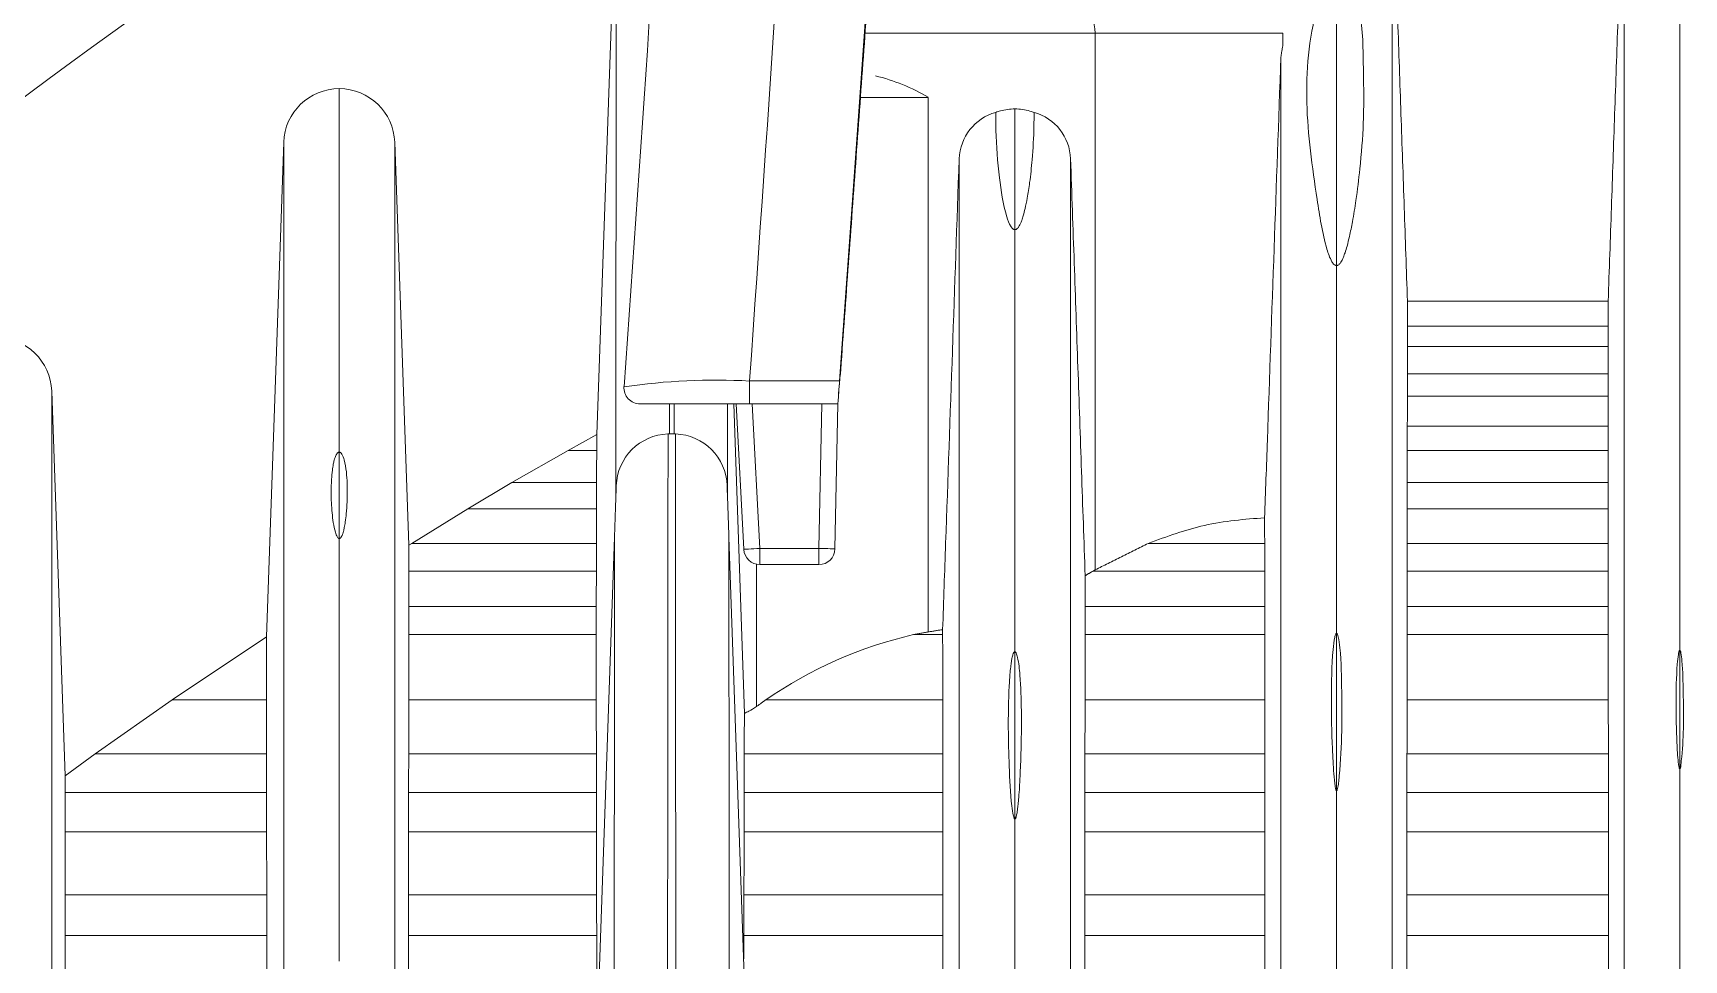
# Model space of a CAD drawing. Extents: x 9.3 to 87, y 1.1 to 68.8.
# Drawn here: x 36.271 to 37.81, y 61.831 to 62.696 of the extents above; entities that cross this region are included whole.
import ezdxf

# ---------------------------------------------------------------- set-up
doc = ezdxf.new("R2010")
doc.units = 0
doc.header["$MEASUREMENT"] = 0
doc.linetypes.add('SLD-Solid', pattern=[0])
doc.layers.add('OBJECT', color=7, linetype='CONTINUOUS')

msp = doc.modelspace()

# ---------------------------------------------------------------- linework, layer by layer
at = {"layer": 'OBJECT', "linetype": 'SLD-Solid', "lineweight": 15}
for p, q in [((36.8149, 62.843), (36.7966, 62.3216)), ((37.4865, 62.7433), (37.4865, 62.4793)), ((37.2613, 62.6962), (37.0461, 62.6962)), ((37.2613, 62.1952), (37.2613, 62.6962)), ((37.4365, 62.6962), (37.2613, 62.6962)), ((37.4365, 62.6855), (37.4365, 62.6962)), ((37.1058, 62.6362), (37.0418, 62.6362)), ((37.1058, 62.1374), (37.1058, 62.6362)), ((37.1865, 62.6255), (37.1865, 62.5128)), ((36.5048, 62.5943), (36.4887, 62.1327)), ((36.6214, 62.2183), (36.6083, 62.5943)), ((37.7398, 62.4461), (37.5526, 62.4461)), ((37.5526, 62.4459), (37.7398, 62.4459)), ((37.5526, 62.4227), (37.7397, 62.4227)), ((37.5526, 62.4036), (37.7397, 62.4036)), ((36.9391, 62.3716), (36.9391, 62.3502)), ((36.9391, 62.3716), (37.0231, 62.3716)), ((37.5526, 62.3781), (37.7397, 62.3781)), ((36.301, 62.0031), (36.2885, 62.3621)), ((37.5526, 62.3573), (37.7397, 62.3573)), ((36.8644, 62.3502), (36.8644, 62.3222)), ((36.9186, 62.3502), (36.9187, 62.2611)), ((36.9244, 62.3502), (36.9343, 62.0614)), ((36.9338, 62.2145), (36.9267, 62.3502)), ((37.0215, 62.3502), (36.9391, 62.3502)), ((36.9417, 62.3502), (36.9488, 62.2152)), ((37.0038, 62.2152), (37.0065, 62.3502)), ((37.0215, 62.3502), (37.0188, 62.2149)), ((36.7966, 62.3216), (36.7699, 62.3068)), ((36.8683, 62.3222), (36.8648, 62.3222)), ((37.5525, 62.3295), (37.7397, 62.3295)), ((36.5565, 62.2245), (36.5565, 62.3051)), ((36.7699, 62.3068), (36.7175, 62.2767)), ((36.7699, 62.3068), (36.7966, 62.3068)), ((37.5525, 62.3068), (37.7397, 62.3068)), ((36.7175, 62.2767), (36.6764, 62.2522)), ((36.7175, 62.2767), (36.7965, 62.2767)), ((37.5524, 62.2767), (37.7397, 62.2767)), ((36.6764, 62.2522), (36.6241, 62.22)), ((36.6764, 62.2522), (36.7964, 62.2522)), ((37.5524, 62.2522), (37.7397, 62.2522)), ((36.6241, 62.22), (36.6214, 62.2183)), ((36.6241, 62.22), (36.7963, 62.22)), ((36.7825, 61.3486), (36.8132, 62.2257)), ((36.9199, 62.2257), (36.9474, 61.4372)), ((36.9488, 62.2152), (36.9488, 62.2002)), ((36.9488, 62.2152), (37.0038, 62.2152)), ((37.0038, 62.2002), (37.0038, 62.2152)), ((37.3107, 62.22), (37.4195, 62.22)), ((37.5524, 62.22), (37.7397, 62.22)), ((36.9455, 62.2006), (36.9455, 62.0677)), ((37.0038, 62.2002), (36.9488, 62.2002)), ((36.6215, 62.1942), (36.7963, 62.1942)), ((37.2595, 62.1942), (37.4195, 62.1942)), ((37.5524, 62.1942), (37.7398, 62.1942)), ((36.6215, 62.1612), (36.7962, 62.1612)), ((37.2521, 62.1612), (37.4195, 62.1612)), ((37.5524, 62.1612), (37.7398, 62.1612)), ((36.6215, 62.1349), (36.7962, 62.1349)), ((37.092, 62.1349), (37.1192, 62.1349)), ((37.2521, 62.1349), (37.4195, 62.1349)), ((37.4865, 62.1362), (37.4865, 61.9892)), ((37.5524, 62.1349), (37.7398, 62.1349)), ((36.4887, 62.1327), (36.4007, 62.074)), ((37.8065, 62.1202), (37.8065, 62.0095)), ((37.1865, 62.119), (37.1865, 61.9627)), ((36.4007, 62.074), (36.3288, 62.0237)), ((36.4007, 62.074), (36.4887, 62.074)), ((36.6214, 62.074), (36.7962, 62.074)), ((36.9542, 62.074), (37.1193, 62.074)), ((37.252, 62.074), (37.4196, 62.074)), ((37.5523, 62.074), (37.7399, 62.074)), ((36.3288, 62.0237), (36.301, 62.0031)), ((36.3288, 62.0237), (36.4887, 62.0237)), ((36.6213, 62.0237), (36.7963, 62.0237)), ((36.9342, 62.0237), (37.1194, 62.0237)), ((37.2519, 62.0237), (37.4197, 62.0237)), ((37.5522, 62.0237), (37.74, 62.0237)), ((36.301, 61.9876), (36.4888, 61.9876)), ((36.6212, 61.9876), (36.7963, 61.9876)), ((36.9342, 61.9876), (37.1194, 61.9876)), ((37.2519, 61.9876), (37.4197, 61.9876)), ((37.5522, 61.9876), (37.74, 61.9876)), ((36.301, 61.9508), (36.4888, 61.9508)), ((36.6211, 61.9508), (36.7964, 61.9508)), ((36.9341, 61.9508), (37.1194, 61.9508)), ((37.2519, 61.9508), (37.4197, 61.9508)), ((37.5522, 61.9508), (37.74, 61.9508)), ((36.3011, 61.8922), (36.4889, 61.8922)), ((36.621, 61.8922), (36.7965, 61.8922)), ((36.9339, 61.8922), (37.1194, 61.8922)), ((37.2519, 61.8922), (37.4197, 61.8922)), ((37.5521, 61.8922), (37.7401, 61.8922)), ((36.301, 61.8542), (36.489, 61.8542)), ((36.621, 61.8542), (36.7966, 61.8542)), ((36.9337, 61.8542), (37.1194, 61.8542)), ((37.2519, 61.8542), (37.4197, 61.8542)), ((37.5521, 61.8542), (37.7401, 61.8542))]:
    msp.add_line(p, q, dxfattribs=at)
at = {"layer": 'OBJECT', "linetype": 'SLD-Solid', "lineweight": 15, "flags": 128}
for points in [[(37.0231, 62.3716), (37.0372, 62.5708), (37.0512, 62.7679)], [(37.2529, 62.7162), (37.2546, 62.7159), (37.2561, 62.7147), (37.2576, 62.7129), (37.2588, 62.7104), (37.2599, 62.7074), (37.2606, 62.7039), (37.2611, 62.7001), (37.2613, 62.6962)], [(37.0231, 62.3716), (37.0229, 62.369), (37.0227, 62.3663), (37.0225, 62.3636), (37.0223, 62.3609), (37.0221, 62.3584), (37.022, 62.3561), (37.0218, 62.3541), (37.0217, 62.3524), (37.0216, 62.3512), (37.0216, 62.3505), (37.0215, 62.3502)], [(37.0215, 62.3502), (37.0215, 62.3502)], [(37.0215, 62.3502), (37.0215, 62.3502)], [(36.9488, 62.2152), (36.9459, 62.2151), (36.9431, 62.2149), (36.9405, 62.2148), (36.9382, 62.2147), (36.9364, 62.2146), (36.935, 62.2145), (36.9341, 62.2145), (36.9338, 62.2145)], [(37.0188, 62.2149), (37.0185, 62.2149), (37.0177, 62.215), (37.0163, 62.215), (37.0144, 62.215), (37.0122, 62.2151), (37.0096, 62.2151), (37.0068, 62.2152), (37.0038, 62.2152)]]:
    msp.add_lwpolyline(points, dxfattribs=at)
at = {"layer": 'OBJECT', "linetype": 'SLD-Solid', "lineweight": 15}
for centre, radius, start, end in [((-39.4456, 67.7874), 76.5765, 355.944427, 357.092029), ((-37.7219, 67.6751), 74.7329, 355.926283, 357.0284), ((39.6305, 58.505), 5.5875, 120.603, 147.3556), ((39.6368, 58.4958), 5.5635, 120.6978, 139.1567), ((39.6372, 58.5005), 5.4639, 121.3248, 139.2718), ((39.8586, 57.8332), 6, 120.68606, 135.67494), ((36.5565, 62.5925), 0.0518, 90, 178), ((36.5565, 62.5925), 0.0518, 2, 90), ((37.013, 62.478), 0.1835, 59.6068, 76.3061), ((37.1816, 62.577), 0.047, 105.9322, 177.7118), ((37.1919, 62.5773), 0.0466, 1.9641, 74.3918), ((36.2365, 62.3602), 0.052, 2, 89.9931), ((36.837, 62.3652), 0.015, 175.4402, 270.0026), ((36.9072, 61.8042), 0.5682, 86.7744, 98.6069), ((36.8648, 62.2722), 0.05, 92.0178, 178.0004), ((36.8683, 62.2722), 0.05, 2.0002, 87.9817), ((36.9488, 62.2152), 0.015, 183, 270), ((37.0038, 62.2152), 0.015, 270, 358.8542), ((37.183, 61.7427), 0.4026, 103.062, 124.6224)]:
    msp.add_arc(centre, radius, start, end, dxfattribs=at)
for points, knots in [([(37.8065, 62.1202), (37.8065, 62.1871), (37.8065, 62.3251), (37.8065, 62.5174), (37.8065, 62.6859), (37.8065, 62.8301), (37.8065, 62.9331), (37.8065, 62.9798), (37.8065, 63.0002)], [0, 0, 0, 0, 0.174448, 0.360152, 0.555224, 0.71356, 0.874716, 1, 1, 1, 1]), ([(37.5385, 62.9881), (37.5385, 62.9734), (37.5385, 62.9445), (37.5385, 62.8602), (37.5385, 62.7487), (37.5385, 62.6186), (37.5384, 62.4922), (37.5384, 62.343), (37.5384, 62.1642), (37.5384, 61.9626), (37.5384, 61.7147), (37.5383, 61.4055), (37.5383, 61.054), (37.5383, 60.8153), (37.5383, 60.7082)], [0, 0, 0, 0, 0.081177, 0.159217, 0.232708, 0.300406, 0.362349, 0.419558, 0.50233, 0.578909, 0.650985, 0.773644, 0.898475, 1, 1, 1, 1]), ([(37.7548, 60.7082), (37.7548, 60.7844), (37.7548, 60.9644), (37.7548, 61.2344), (37.7547, 61.5186), (37.7547, 61.7947), (37.7547, 62.0333), (37.7547, 62.2445), (37.7547, 62.4231), (37.7547, 62.5924), (37.7546, 62.7525), (37.7546, 62.8866), (37.7546, 62.9465), (37.7546, 62.9767)], [0, 0, 0, 0, 0.077932, 0.184108, 0.285308, 0.387055, 0.49457, 0.569928, 0.649851, 0.733699, 0.820681, 0.90968, 1, 1, 1, 1]), ([(36.8144, 62.2611), (36.8144, 62.2611), (36.8144, 62.3052), (36.8145, 62.3937), (36.8146, 62.5087), (36.8147, 62.6096), (36.8148, 62.6926), (36.8148, 62.7588), (36.8148, 62.7877), (36.8148, 62.8021)], [0, 0, 0, 0, 0.000002, 0.165142, 0.330281, 0.50022, 0.670158, 0.834509, 1, 1, 1, 1]), ([(37.4865, 62.4793), (37.4864, 62.4793), (37.486, 62.4793), (37.4852, 62.4796), (37.4836, 62.4806), (37.4803, 62.4857), (37.4737, 62.5062), (37.4658, 62.5569), (37.4555, 62.6309), (37.4608, 62.694), (37.4717, 62.7321), (37.4768, 62.7393), (37.4793, 62.7428)], [0, 0, 0, 0, 0.00103, 0.002385, 0.004901, 0.015772, 0.058682, 0.229605, 0.573108, 0.915302, 0.958486, 1, 1, 1, 1]), ([(37.4938, 62.7428), (37.4963, 62.739), (37.5108, 62.7171), (37.5111, 62.6724), (37.5127, 62.6195), (37.5089, 62.5742), (37.5052, 62.5433), (37.5018, 62.5223), (37.499, 62.508), (37.4966, 62.4984), (37.4947, 62.4919), (37.4931, 62.4876), (37.4918, 62.4846), (37.4908, 62.4827), (37.4899, 62.4814), (37.489, 62.4804), (37.4882, 62.4798), (37.4874, 62.4794), (37.4869, 62.4793), (37.4866, 62.4793), (37.4865, 62.4793)], [0, 0, 0, 0, 0.044816, 0.254535, 0.498972, 0.663324, 0.773689, 0.847758, 0.897458, 0.930817, 0.95323, 0.968317, 0.978504, 0.985415, 0.990138, 0.993404, 0.996855, 0.998238, 0.999386, 1, 1, 1, 1]), ([(37.4346, 62.6739), (37.4304, 62.5547), (37.4253, 62.4113), (37.4203, 62.268), (37.4194, 62.2439)], [0, 0, 0, 0, 0.831752, 1, 1, 1, 1]), ([(37.4348, 60.7082), (37.4348, 60.7854), (37.4348, 60.9672), (37.4347, 61.2402), (37.4347, 61.528), (37.4347, 61.7713), (37.4347, 61.977), (37.4347, 62.1528), (37.4347, 62.3334), (37.4346, 62.5103), (37.4346, 62.6174), (37.4346, 62.6739)], [0, 0, 0, 0, 0.099873, 0.2355, 0.365637, 0.497369, 0.584163, 0.675797, 0.773785, 0.880649, 1, 1, 1, 1]), ([(36.5565, 62.6442), (36.5565, 62.6417), (36.5565, 62.6366), (36.5565, 62.5966), (36.5565, 62.5315), (36.5565, 62.4353), (36.5565, 62.3479), (36.5565, 62.3051)], [0, 0, 0, 0, 0.194795, 0.387326, 0.576325, 0.792703, 1, 1, 1, 1]), ([(37.1865, 62.6255), (37.182, 62.6252), (37.1759, 62.6247), (37.1701, 62.6227), (37.1687, 62.6222)], [0, 0, 0, 0, 0.744049, 1, 1, 1, 1]), ([(37.1865, 62.5128), (37.1864, 62.5128), (37.186, 62.5128), (37.1854, 62.513), (37.1841, 62.5138), (37.1813, 62.5178), (37.1759, 62.5338), (37.1714, 62.5642), (37.1688, 62.5964), (37.1687, 62.6166), (37.1687, 62.6222)], [0, 0, 0, 0, 0.001988, 0.004587, 0.009413, 0.030207, 0.1123, 0.439285, 0.844474, 1, 1, 1, 1]), ([(37.2044, 62.6222), (37.2032, 62.6226), (37.1974, 62.6247), (37.1913, 62.6251), (37.1865, 62.6255)], [0, 0, 0, 0, 0.218961, 1, 1, 1, 1]), ([(37.2044, 62.6222), (37.2044, 62.6179), (37.2044, 62.6032), (37.2031, 62.5814), (37.2008, 62.559), (37.1984, 62.5437), (37.1963, 62.5334), (37.1946, 62.5265), (37.1931, 62.5218), (37.1919, 62.5187), (37.1908, 62.5166), (37.19, 62.5152), (37.1892, 62.5142), (37.1885, 62.5135), (37.1878, 62.5131), (37.1872, 62.5128), (37.1868, 62.5128), (37.1866, 62.5128), (37.1865, 62.5128)], [0, 0, 0, 0, 0.119374, 0.407908, 0.601675, 0.731755, 0.819094, 0.877774, 0.917249, 0.943861, 0.961862, 0.974102, 0.982491, 0.990088, 0.994489, 0.997202, 0.999207, 1, 1, 1, 1]), ([(36.5048, 60.7082), (36.5048, 60.7718), (36.5048, 60.9268), (36.5048, 61.1566), (36.5048, 61.3925), (36.5048, 61.606), (36.5048, 61.8065), (36.5048, 61.9891), (36.5048, 62.1479), (36.5048, 62.2873), (36.5048, 62.4203), (36.5048, 62.5179), (36.5048, 62.5819), (36.5048, 62.5901), (36.5048, 62.5943)], [0, 0, 0, 0, 0.066356, 0.161917, 0.250698, 0.333003, 0.414637, 0.501472, 0.574865, 0.652844, 0.735333, 0.821362, 0.909911, 1, 1, 1, 1]), ([(36.6083, 62.5943), (36.6083, 62.5905), (36.6083, 62.583), (36.6083, 62.5244), (36.6083, 62.4354), (36.6083, 62.3117), (36.6083, 62.1799), (36.6083, 62.0412), (36.6083, 61.8964), (36.6083, 61.7353), (36.6083, 61.5588), (36.6083, 61.3542), (36.6083, 61.1286), (36.6083, 60.9114), (36.6083, 60.7665), (36.6083, 60.7082)], [0, 0, 0, 0, 0.08602, 0.170676, 0.253119, 0.332476, 0.407805, 0.478951, 0.545935, 0.608976, 0.68551, 0.763919, 0.848697, 0.939215, 1, 1, 1, 1]), ([(37.1346, 62.5789), (37.1304, 62.4593), (37.1253, 62.3129), (37.1201, 62.1665), (37.1192, 62.1396)], [0, 0, 0, 0, 0.816742, 1, 1, 1, 1]), ([(37.1348, 60.7082), (37.1348, 60.7776), (37.1348, 60.9454), (37.1347, 61.2013), (37.1347, 61.4764), (37.1347, 61.7266), (37.1347, 61.9557), (37.1347, 62.1714), (37.1346, 62.3903), (37.1346, 62.5141), (37.1346, 62.5789)], [0, 0, 0, 0, 0.094349, 0.228152, 0.359405, 0.493317, 0.604407, 0.724289, 0.855845, 1, 1, 1, 1]), ([(37.2385, 62.5789), (37.2384, 62.5238), (37.2384, 62.4178), (37.2384, 62.2361), (37.2384, 62.0502), (37.2384, 61.8706), (37.2384, 61.6917), (37.2384, 61.4334), (37.2383, 61.1105), (37.2383, 60.8335), (37.2383, 60.7082)], [0, 0, 0, 0, 0.123187, 0.237244, 0.342546, 0.440387, 0.532893, 0.622018, 0.829104, 1, 1, 1, 1]), ([(37.1865, 62.5128), (37.1865, 62.4777), (37.1865, 62.4091), (37.1865, 62.2791), (37.1865, 62.1788), (37.1865, 62.119)], [0, 0, 0, 0, 0.297548, 0.581289, 1, 1, 1, 1]), ([(37.4865, 62.4793), (37.4865, 62.417), (37.4865, 62.3093), (37.4865, 62.1875), (37.4865, 62.1362)], [0, 0, 0, 0, 0.578266, 1, 1, 1, 1]), ([(36.2883, 60.8978), (36.2884, 60.9983), (36.2884, 61.1959), (36.2884, 61.4603), (36.2884, 61.688), (36.2884, 61.8787), (36.2884, 62.0368), (36.2885, 62.1742), (36.2885, 62.281), (36.2885, 62.3487), (36.2885, 62.3576), (36.2885, 62.3621)], [0, 0, 0, 0, 0.130922, 0.257354, 0.375016, 0.481399, 0.581339, 0.679843, 0.783111, 0.890386, 1, 1, 1, 1]), ([(36.9391, 62.3502), (36.9284, 62.3502), (36.907, 62.3502), (36.8825, 62.3502), (36.8688, 62.3502), (36.852, 62.3502), (36.8396, 62.3502), (36.8379, 62.3502), (36.8371, 62.3502)], [0, 0, 0, 0, 0.187396, 0.374662, 0.457855, 0.566016, 0.772373, 1, 1, 1, 1]), ([(36.8687, 62.3222), (36.8687, 62.3222), (36.8687, 62.3324), (36.8687, 62.3413), (36.8687, 62.3502)], [0, 0, 0, 0, 0.000068, 1, 1, 1, 1]), ([(36.8631, 62.3222), (36.8631, 62.293), (36.863, 62.147), (36.8628, 61.8731), (36.8624, 61.6297), (36.8624, 61.499), (36.8624, 61.499)], [0, 0, 0, 0, 0.10881, 0.544285, 0.999997, 1, 1, 1, 1]), ([(36.8707, 61.499), (36.8707, 61.499), (36.8707, 61.5614), (36.8704, 61.7288), (36.8702, 62.0063), (36.8701, 62.2169), (36.87, 62.3222)], [0, 0, 0, 0, 0.000003, 0.217703, 0.608618, 1, 1, 1, 1]), ([(36.5565, 62.2245), (36.5565, 62.2245), (36.5563, 62.2245), (36.556, 62.2246), (36.5553, 62.225), (36.554, 62.227), (36.5514, 62.2348), (36.5496, 62.2488), (36.5488, 62.2652), (36.5492, 62.2785), (36.5499, 62.2873), (36.5508, 62.2933), (36.5517, 62.2973), (36.5525, 62.2999), (36.5533, 62.3017), (36.5539, 62.303), (36.5544, 62.3038), (36.5549, 62.3044), (36.5554, 62.3047), (36.5558, 62.305), (36.5562, 62.3051), (36.5564, 62.3051), (36.5565, 62.3051)], [0, 0, 0, 0, 0.001357, 0.003124, 0.006404, 0.020435, 0.075841, 0.296521, 0.526307, 0.680606, 0.7843, 0.854058, 0.901048, 0.932763, 0.954226, 0.968807, 0.978773, 0.985649, 0.992506, 0.995404, 0.998332, 1, 1, 1, 1]), ([(36.5565, 62.3051), (36.5567, 62.3051), (36.5569, 62.3051), (36.5573, 62.305), (36.5582, 62.3044), (36.5599, 62.3021), (36.5629, 62.2925), (36.5641, 62.2776), (36.5641, 62.2608), (36.5633, 62.2488), (36.5623, 62.2408), (36.5614, 62.2353), (36.5606, 62.2317), (36.5599, 62.2293), (36.5592, 62.2276), (36.5587, 62.2265), (36.5583, 62.2258), (36.5579, 62.2253), (36.5576, 62.2249), (36.5572, 62.2247), (36.5569, 62.2246), (36.5567, 62.2245), (36.5566, 62.2245), (36.5565, 62.2245)], [0, 0, 0, 0, 0.002022, 0.004558, 0.009359, 0.026708, 0.095535, 0.369717, 0.576053, 0.71465, 0.807731, 0.870257, 0.912291, 0.940584, 0.959668, 0.97258, 0.98136, 0.987374, 0.991543, 0.995972, 0.997746, 0.999221, 1, 1, 1, 1]), ([(36.8132, 62.2257), (36.8135, 62.2341), (36.814, 62.2506), (36.8146, 62.2663), (36.8149, 62.274)], [0, 0, 0, 0, 0.507998, 1, 1, 1, 1]), ([(37.3107, 62.22), (37.3283, 62.2264), (37.3648, 62.2397), (37.4008, 62.2425), (37.4194, 62.2439)], [0, 0, 0, 0, 0.481268, 1, 1, 1, 1]), ([(36.5565, 62.2245), (36.5565, 62.155), (36.5565, 62.0353), (36.5565, 61.8909), (36.5565, 61.8303)], [0, 0, 0, 0, 0.580628, 1, 1, 1, 1]), ([(36.8126, 61.3854), (36.8126, 61.3854), (36.8126, 61.4163), (36.8127, 61.5677), (36.8129, 61.8528), (36.8132, 62.0963), (36.8132, 62.2257), (36.8132, 62.2257)], [0, 0, 0, 0, 0.000003, 0.107059, 0.535369, 0.999998, 1, 1, 1, 1]), ([(36.9199, 62.2257), (36.9199, 62.2257), (36.9199, 62.0866), (36.9202, 61.882), (36.9204, 61.5989), (36.9205, 61.4577), (36.9205, 61.3854), (36.9205, 61.3854)], [0, 0, 0, 0, 0.000002, 0.499459, 0.749669, 0.999997, 1, 1, 1, 1]), ([(37.4865, 61.9892), (37.4865, 61.9892), (37.4865, 61.9892), (37.4865, 61.9892), (37.4864, 61.9892), (37.4863, 61.9893), (37.4862, 61.9895), (37.486, 61.9899), (37.4856, 61.9912), (37.4847, 61.9963), (37.4836, 62.009), (37.4821, 62.0363), (37.4815, 62.0751), (37.4821, 62.1096), (37.4841, 62.1297), (37.4853, 62.1347), (37.486, 62.1359), (37.4863, 62.1361), (37.4864, 62.1362), (37.4865, 62.1362), (37.4865, 62.1362)], [0, 0, 0, 0, 0.000012, 0.000139, 0.000413, 0.0008, 0.002038, 0.004501, 0.009419, 0.029084, 0.107719, 0.26497, 0.579487, 0.894186, 0.972942, 0.992717, 0.997725, 0.998892, 0.999519, 1, 1, 1, 1]), ([(37.4865, 62.1362), (37.4866, 62.1362), (37.4867, 62.1362), (37.4868, 62.1361), (37.4871, 62.1359), (37.4877, 62.1348), (37.4888, 62.1304), (37.4909, 62.1124), (37.4916, 62.0677), (37.4917, 62.0242), (37.488, 61.9935), (37.4874, 61.9907), (37.487, 61.9896), (37.4868, 61.9893), (37.4867, 61.9892), (37.4866, 61.9892), (37.4866, 61.9892), (37.4865, 61.9892), (37.4865, 61.9892)], [0, 0, 0, 0, 0.000513, 0.001164, 0.002396, 0.006863, 0.024578, 0.095126, 0.377004, 0.940608, 0.975824, 0.993443, 0.997857, 0.998962, 0.999517, 0.999719, 0.99998, 1, 1, 1, 1]), ([(36.4887, 62.074), (36.4887, 62.0908), (36.4887, 62.1246), (36.4887, 62.13), (36.4887, 62.1327)], [0, 0, 0, 0, 0.497369, 1, 1, 1, 1]), ([(37.8065, 62.0095), (37.8065, 62.0095), (37.8065, 62.0095), (37.8064, 62.0096), (37.8063, 62.0097), (37.8061, 62.0101), (37.8056, 62.0121), (37.8046, 62.0202), (37.803, 62.0526), (37.8025, 62.0862), (37.8048, 62.1142), (37.8056, 62.1183), (37.8059, 62.1196), (37.8062, 62.12), (37.8064, 62.1202), (37.8065, 62.1202), (37.8065, 62.1202), (37.8065, 62.1202), (37.8065, 62.1202)], [0, 0, 0, 0, 0.000253, 0.000582, 0.001195, 0.003824, 0.014206, 0.055547, 0.220735, 0.881572, 0.964154, 0.984801, 0.995139, 0.997727, 0.999028, 0.999567, 0.99982, 1, 1, 1, 1]), ([(37.8065, 62.1202), (37.8066, 62.1202), (37.8066, 62.1202), (37.8067, 62.1202), (37.8069, 62.12), (37.8073, 62.1192), (37.8081, 62.116), (37.8094, 62.1031), (37.81, 62.071), (37.8105, 62.0384), (37.8077, 62.0148), (37.8075, 62.0109), (37.8067, 62.0096), (37.8066, 62.0096), (37.8066, 62.0095), (37.8066, 62.0095), (37.8065, 62.0095), (37.8065, 62.0095)], [0, 0, 0, 0, 0.000404, 0.000925, 0.001901, 0.006178, 0.023062, 0.090313, 0.359053, 0.89639, 0.963543, 0.997175, 0.998773, 0.99941, 0.999635, 0.99991, 1, 1, 1, 1]), ([(37.1865, 61.9627), (37.1865, 61.9627), (37.1864, 61.9627), (37.1863, 61.9628), (37.1861, 61.963), (37.1856, 61.964), (37.1845, 61.968), (37.1825, 61.9843), (37.1811, 62.0117), (37.1803, 62.0438), (37.1805, 62.0688), (37.1811, 62.0855), (37.1818, 62.0966), (37.1825, 62.1041), (37.1832, 62.1091), (37.1837, 62.1124), (37.1842, 62.1147), (37.1847, 62.1162), (37.185, 62.1172), (37.1853, 62.1179), (37.1856, 62.1183), (37.1858, 62.1186), (37.1861, 62.1189), (37.1863, 62.119), (37.1864, 62.119), (37.1865, 62.119), (37.1865, 62.119)], [0, 0, 0, 0, 0.000356, 0.000824, 0.001692, 0.005417, 0.020123, 0.078685, 0.312698, 0.538974, 0.690535, 0.792087, 0.860163, 0.905823, 0.93647, 0.957062, 0.970917, 0.980259, 0.986579, 0.990876, 0.993818, 0.995856, 0.998017, 0.998883, 0.999604, 1, 1, 1, 1]), ([(37.1865, 62.119), (37.1866, 62.119), (37.1867, 62.119), (37.1869, 62.1189), (37.1874, 62.1186), (37.1883, 62.1168), (37.1901, 62.1096), (37.1929, 62.0805), (37.1929, 62.0453), (37.1918, 62.0105), (37.191, 61.9947), (37.1903, 61.9841), (37.1896, 61.977), (37.1891, 61.9723), (37.1886, 61.9691), (37.1882, 61.9669), (37.1879, 61.9655), (37.1877, 61.9646), (37.1874, 61.9639), (37.1873, 61.9635), (37.1871, 61.9632), (37.187, 61.963), (37.1868, 61.9628), (37.1867, 61.9628), (37.1866, 61.9627), (37.1866, 61.9627), (37.1865, 61.9627)], [0, 0, 0, 0, 0.000658, 0.001513, 0.003102, 0.009913, 0.036809, 0.143917, 0.571944, 0.713076, 0.807599, 0.870901, 0.913299, 0.941705, 0.960746, 0.97352, 0.982099, 0.987873, 0.991769, 0.99441, 0.996212, 0.997455, 0.998733, 0.999253, 0.999696, 1, 1, 1, 1]), ([(36.9455, 62.0677), (36.9432, 62.0662), (36.9397, 62.0639), (36.9357, 62.0621), (36.9343, 62.0614)], [0, 0, 0, 0, 0.652091, 1, 1, 1, 1]), ([(37.8065, 61.6948), (37.8065, 61.754), (37.8065, 61.8615), (37.8065, 61.9637), (37.8065, 62.0095)], [0, 0, 0, 0, 0.551649, 1, 1, 1, 1]), ([(37.4865, 61.9892), (37.4865, 61.9367), (37.4865, 61.8441), (37.4865, 61.747), (37.4865, 61.705)], [0, 0, 0, 0, 0.567807, 1, 1, 1, 1]), ([(37.1865, 61.9627), (37.1865, 61.8971), (37.1865, 61.782), (37.1865, 61.6597), (37.1865, 61.6071)], [0, 0, 0, 0, 0.570137, 1, 1, 1, 1])]:
    msp.add_open_spline(points, degree=3, knots=knots, dxfattribs=at)
for points in [[(37.5406, 62.7951), (37.5526, 62.4461)], [(37.7398, 62.4461), (37.7519, 62.7951)], [(37.0215, 62.3502), (37.052, 62.7673)], [(37.0525, 62.7735), (37.0237, 62.3756)], [(37.4365, 62.6855), (37.4346, 62.6739)], [(37.2521, 62.1899), (37.2385, 62.5789)], [(37.5526, 62.4461), (37.5526, 62.4459)], [(37.5526, 62.4459), (37.5526, 62.4227)], [(37.7397, 62.4227), (37.7398, 62.4459)], [(37.7398, 62.4459), (37.7398, 62.4461)], [(37.5526, 62.4227), (37.5526, 62.4036)], [(37.7397, 62.4036), (37.7397, 62.4227)], [(37.5526, 62.4036), (37.5526, 62.3781)], [(37.7397, 62.3781), (37.7397, 62.4036)], [(37.5526, 62.3781), (37.5526, 62.3573)], [(37.7397, 62.3573), (37.7397, 62.3781)], [(37.5526, 62.3573), (37.5525, 62.3295)], [(37.7397, 62.3295), (37.7397, 62.3573)], [(36.7966, 62.3068), (36.7966, 62.3216)], [(36.8648, 62.3222), (36.8631, 62.3222)], [(36.87, 62.3222), (36.8683, 62.3222)], [(37.5525, 62.3295), (37.5525, 62.3068)], [(37.7397, 62.3068), (37.7397, 62.3295)], [(36.7965, 62.2767), (36.7966, 62.3068)], [(37.5525, 62.3068), (37.5524, 62.2767)], [(37.7397, 62.2767), (37.7397, 62.3068)], [(36.7964, 62.2522), (36.7965, 62.2767)], [(36.9182, 62.274), (36.9199, 62.2257)], [(37.5524, 62.2767), (37.5524, 62.2522)], [(37.7397, 62.2522), (37.7397, 62.2767)], [(36.7963, 62.22), (36.7964, 62.2522)], [(37.4195, 62.22), (37.4194, 62.2439)], [(37.5524, 62.2522), (37.5524, 62.22)], [(37.7397, 62.22), (37.7397, 62.2522)], [(36.6214, 62.2183), (36.6215, 62.1942)], [(36.7963, 62.1942), (36.7963, 62.22)], [(37.2613, 62.1952), (37.3107, 62.22)], [(37.4195, 62.1942), (37.4195, 62.22)], [(37.5524, 62.22), (37.5524, 62.1942)], [(37.7398, 62.1942), (37.7397, 62.22)], [(36.6215, 62.1942), (36.6215, 62.1612)], [(36.7962, 62.1612), (36.7963, 62.1942)], [(37.2521, 62.1899), (37.2595, 62.1942)], [(37.2521, 62.1899), (37.2521, 62.1612)], [(37.2595, 62.1942), (37.2613, 62.1952)], [(37.4195, 62.1612), (37.4195, 62.1942)], [(37.5524, 62.1942), (37.5524, 62.1612)], [(37.7398, 62.1612), (37.7398, 62.1942)], [(36.6215, 62.1612), (36.6215, 62.1349)], [(36.7962, 62.1349), (36.7962, 62.1612)], [(37.2521, 62.1612), (37.2521, 62.1349)], [(37.4195, 62.1349), (37.4195, 62.1612)], [(37.5524, 62.1612), (37.5524, 62.1349)], [(37.7398, 62.1349), (37.7398, 62.1612)], [(36.6215, 62.1349), (36.6214, 62.074)], [(36.7962, 62.074), (36.7962, 62.1349)], [(37.092, 62.1349), (37.1058, 62.1374)], [(37.1058, 62.1374), (37.1192, 62.1396)], [(37.1192, 62.1349), (37.1192, 62.1396)], [(37.1193, 62.074), (37.1192, 62.1349)], [(37.2521, 62.1349), (37.252, 62.074)], [(37.4196, 62.074), (37.4195, 62.1349)], [(37.5524, 62.1349), (37.5523, 62.074)], [(37.7399, 62.074), (37.7398, 62.1349)], [(36.4887, 62.0237), (36.4887, 62.074)], [(36.6214, 62.074), (36.6213, 62.0237)], [(36.7963, 62.0237), (36.7962, 62.074)], [(36.9455, 62.0677), (36.9542, 62.074)], [(37.1194, 62.0237), (37.1193, 62.074)], [(37.252, 62.074), (37.2519, 62.0237)], [(37.4197, 62.0237), (37.4196, 62.074)], [(37.5523, 62.074), (37.5522, 62.0237)], [(37.74, 62.0237), (37.7399, 62.074)], [(36.9343, 62.0614), (36.9342, 62.0237)], [(36.4888, 61.9876), (36.4887, 62.0237)], [(36.6213, 62.0237), (36.6212, 61.9876)], [(36.7963, 61.9876), (36.7963, 62.0237)], [(36.9342, 62.0237), (36.9342, 61.9876)], [(37.1194, 61.9876), (37.1194, 62.0237)], [(37.2519, 62.0237), (37.2519, 61.9876)], [(37.4197, 61.9876), (37.4197, 62.0237)], [(37.5522, 62.0237), (37.5522, 61.9876)], [(37.74, 61.9876), (37.74, 62.0237)], [(36.301, 62.0031), (36.301, 61.9876)], [(36.301, 61.9876), (36.301, 61.9508)], [(36.4888, 61.9508), (36.4888, 61.9876)], [(36.6212, 61.9876), (36.6211, 61.9508)], [(36.7964, 61.9508), (36.7963, 61.9876)], [(36.9342, 61.9876), (36.9341, 61.9508)], [(37.1194, 61.9508), (37.1194, 61.9876)], [(37.2519, 61.9876), (37.2519, 61.9508)], [(37.4197, 61.9508), (37.4197, 61.9876)], [(37.5522, 61.9876), (37.5522, 61.9508)], [(37.74, 61.9508), (37.74, 61.9876)], [(36.301, 61.9508), (36.3011, 61.8922)], [(36.4889, 61.8922), (36.4888, 61.9508)], [(36.6211, 61.9508), (36.621, 61.8922)], [(36.7965, 61.8922), (36.7964, 61.9508)], [(36.9341, 61.9508), (36.9339, 61.8922)], [(37.1194, 61.8922), (37.1194, 61.9508)], [(37.2519, 61.9508), (37.2519, 61.8922)], [(37.4197, 61.8922), (37.4197, 61.9508)], [(37.5522, 61.9508), (37.5521, 61.8922)], [(37.7401, 61.8922), (37.74, 61.9508)], [(36.3011, 61.8922), (36.301, 61.8542)], [(36.489, 61.8542), (36.4889, 61.8922)], [(36.621, 61.8922), (36.621, 61.8542)], [(36.7966, 61.8542), (36.7965, 61.8922)], [(36.9339, 61.8922), (36.9337, 61.8542)], [(37.1194, 61.8542), (37.1194, 61.8922)], [(37.2519, 61.8922), (37.2519, 61.8542)], [(37.4197, 61.8542), (37.4197, 61.8922)], [(37.5521, 61.8922), (37.5521, 61.8542)], [(37.7401, 61.8542), (37.7401, 61.8922)], [(36.301, 61.8542), (36.301, 61.8161)], [(36.4891, 61.8161), (36.489, 61.8542)], [(36.621, 61.8542), (36.621, 61.8161)], [(36.7967, 61.8161), (36.7966, 61.8542)], [(36.9337, 61.8542), (36.9337, 61.8323)], [(37.1194, 61.8161), (37.1194, 61.8542)], [(37.2519, 61.8542), (37.2518, 61.8161)], [(37.4198, 61.8161), (37.4197, 61.8542)], [(37.5521, 61.8542), (37.5521, 61.8161)], [(37.7401, 61.8161), (37.7401, 61.8542)]]:
    msp.add_open_spline(points, degree=1, dxfattribs=at)

doc.saveas('drawing.dxf')
